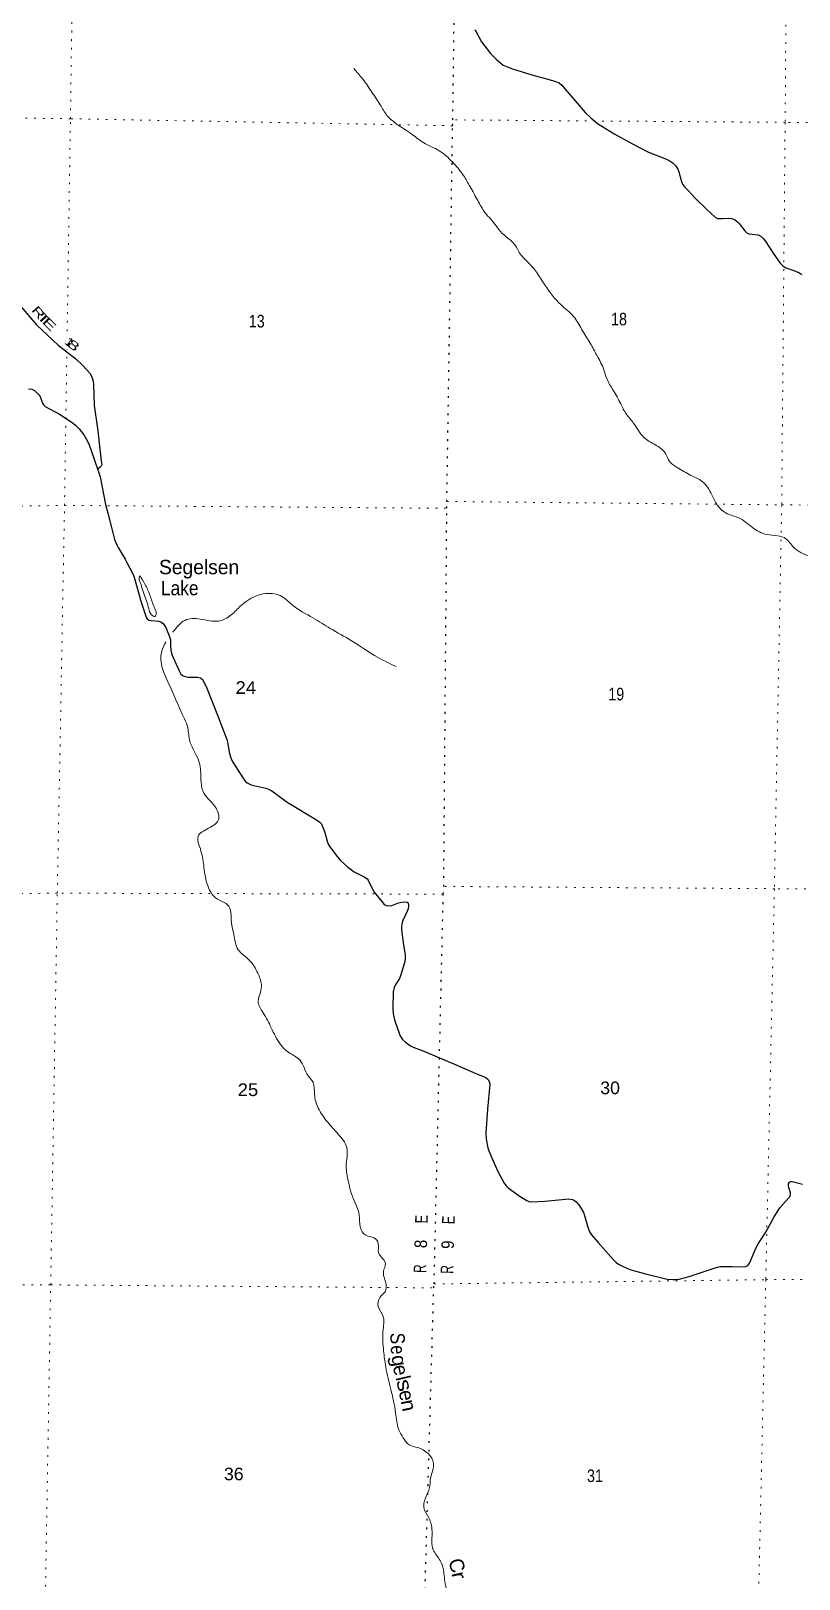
# Model space of a CAD drawing. Header units: feet. Extents: x -1048576 to 137166, y -268550 to 2097152.
# Drawn here: x -178479 to -167798, y 295229 to 316739 of the extents above; entities that cross this region are included whole.
import ezdxf
from ezdxf.enums import TextEntityAlignment as Align

# ---------------------------------------------------------------- set-up
doc = ezdxf.new("R2010")
doc.units = ezdxf.units.FT
doc.header["$LTSCALE"] = 80
doc.linetypes.add('DOTTED', pattern=[1.5, 0.3, -1.2])
for name, color, linetype, lineweight in [('29', 7, 'Continuous', 25), ('39', 7, 'Continuous', 13), ('6', 7, 'DOTTED', 25), ('7', 7, 'DOTTED', 13)]:
    doc.layers.add(name, color=color, linetype=linetype, lineweight=lineweight)
doc.layers.add('30', color=7, linetype='Continuous')
doc.layers.add('41', color=7, linetype='Continuous')

msp = doc.modelspace()

# ---------------------------------------------------------------- linework, layer by layer
at = {"layer": '29'}
for points in [[(-172307.98, 316755.13), (-172286.64, 316725.78), (-172214.14, 316587.7), (-172087.9, 316425.75), (-172011.91, 316346.31), (-171911.11, 316265.26), (-171843.91, 316233.64), (-171784.94, 316212.03), (-171515.91, 316130.28), (-171290.9, 316069.54), (-171213.43, 316047.86), (-171134.37, 316018.16), (-171094.85, 315986.59), (-171053.1, 315935.83), (-170906.83, 315765.42), (-170770.45, 315605.3), (-170695.61, 315530.03), (-170601.64, 315452.65), (-170362.09, 315304.77), (-170122.19, 315175.06), (-169890.19, 315055.6), (-169663.65, 314968.57), (-169604.63, 314939.09), (-169549.8, 314901.81), (-169515.69, 314869.92), (-169484.07, 314816.55), (-169469.2, 314783.13), (-169436.63, 314660.41), (-169417.85, 314610.43), (-169389.2, 314571.47), (-169338.71, 314522.08), (-169243.76, 314415.25), (-169087.02, 314264.85), (-168965.98, 314149.47), (-168934.62, 314134.69), (-168889.16, 314132.71), (-168861.29, 314133.39), (-168774.52, 314138.64), (-168736.13, 314133.1), (-168695.47, 314116.9), (-168655.94, 314087.25), (-168630.42, 314062.44), (-168551.19, 313960.76), (-168519.77, 313931.08), (-168493.87, 313921.23), (-168368.85, 313904.05), (-168331.8, 313885.66), (-168296.23, 313856.01), (-168267.4, 313821.35), (-168147.58, 313639.3), (-168061.03, 313512.11), (-168021.44, 313471.28), (-167981.98, 313448.87), (-167885.17, 313416.23), (-167802.11, 313383.65), (-167759.09, 313355.31)], [(-178674.04, 312974.97), (-178399.25, 312656.7), (-178101.58, 312374.38), (-177854.76, 312181.91), (-177757.41, 312090.23), (-177660.57, 311982.32), (-177634.87, 311943.98), (-177615.81, 311890.57), (-177607.2, 311831.32), (-177598.1, 311534.62), (-177550, 311184.16), (-177522.41, 310927.04), (-177501.11, 310767.02), (-177492.05, 310710.27), (-177500.45, 310692.88), (-177514.88, 310676.35), (-177550.42, 310648.14)], [(-178514.37, 311764.11), (-178468.13, 311760.83), (-178447.18, 311754.23), (-178429.39, 311742.37), (-178395.79, 311710.75), (-178368.59, 311684.23), (-178352.31, 311661.33), (-178318.71, 311566.47), (-178298.56, 311539.47), (-178279.18, 311522.98), (-178080.8, 311414.21), (-177917.48, 311309.53), (-177857.46, 311262.59), (-177808.78, 311210.7), (-177745.53, 311125.72), (-177705.64, 311063.78), (-177674.38, 311001.2), (-177597.3, 310789.72), (-177534.45, 310599.92), (-177518.23, 310542.67), (-177441.56, 310159.74), (-177411.5, 310038.68), (-177358.14, 309841.03), (-177314.65, 309675.01), (-177286.28, 309599.18), (-177267.23, 309560.37), (-177170.79, 309401.05), (-177145.73, 309353.24)], [(-177145.73, 309353.24), (-177063.66, 309196.71), (-177044.19, 309148.16), (-176945.53, 308802.84), (-176878.66, 308595.5), (-176862.06, 308570.17), (-176841.09, 308552.37), (-176806.72, 308546.46), (-176702.06, 308537.68), (-176674.29, 308526.69), (-176634.77, 308499.02), (-176601.17, 308449.61), (-176555.7, 308334.98), (-176542.95, 308296.31), (-176535.94, 308263.83), (-176538.74, 308195.21), (-176531.99, 308137.33), (-176518.72, 308075.62), (-176419.33, 307846.8), (-176392.5, 307802.53), (-176363.99, 307779.6), (-176318.53, 307765.76), (-176288.25, 307762.21), (-176253.31, 307757.86), (-176162.39, 307757.86), (-176122.94, 307749.06), (-176095.19, 307728.21), (-176040.36, 307628.31), (-175876.39, 307211.06), (-175755.25, 306894.16), (-175747.61, 306857.1), (-175715.72, 306698.49), (-175699.09, 306640), (-175680.15, 306593.74), (-175514.96, 306331.49), (-175494.36, 306309.13), (-175472.62, 306293.32), (-175415.3, 306265.65), (-175379.09, 306254.22), (-175211.73, 306216.24), (-175164.07, 306199.73), (-175128.72, 306180.67), (-174914.94, 306023.38), (-174508.11, 305777.47), (-174459.74, 305744.21), (-174444.86, 305728.05), (-174433, 305708.29), (-174411.26, 305652.95), (-174393.71, 305601.55), (-174359.87, 305479.02), (-174340.31, 305430.83), (-174320.35, 305397.99), (-174223.5, 305271.5), (-174178.04, 305218.13), (-174073.3, 305121.29), (-174027.65, 305085.6), (-173992.26, 305062), (-173836.12, 304978.99), (-173803.86, 304958.21), (-173790.66, 304941.44), (-173725.87, 304807.24), (-173705.68, 304773.44), (-173601.72, 304641.28), (-173567.33, 304603.46), (-173539.66, 304585.68), (-173495.83, 304580.73), (-173458.62, 304585.68), (-173365.85, 304622.78), (-173322.25, 304633.11), (-173282.81, 304637.41), (-173247.14, 304635.09), (-173232.61, 304622.34), (-173227.38, 304585.68), (-173235.29, 304542.2), (-173242.61, 304517.45), (-173307.76, 304377.21), (-173318.3, 304350.48), (-173324.23, 304295.14), (-173324.22, 304250.22), (-173301.2, 304074), (-173276.79, 303897.87), (-173277.19, 303841.19), (-173286.67, 303789.17), (-173341.99, 303610.02), (-173355.85, 303571.75), (-173415.14, 303480.83), (-173429.79, 303445.95)], [(-173429.79, 303445.95), (-173440.83, 303389.92), (-173444.79, 303156.7), (-173440.4, 303086.48), (-173425.02, 302996.61), (-173354.8, 302799.99), (-173340.03, 302767.34), (-173312.36, 302725.84), (-173270.86, 302688.29), (-173202.28, 302639.57), (-173162.15, 302617.14), (-173016.54, 302563.43)], [(-173016.54, 302563.43), (-172981.83, 302550.63), (-172559.17, 302369.06), (-172294.49, 302251.49), (-172187.77, 302211.96), (-172148.51, 302193.76), (-172124.52, 302172.44), (-172102.78, 302132.91), (-172097.7, 302101.9), (-172130.22, 301758.99), (-172152.47, 301426.01), (-172150.21, 301350.24), (-172140.33, 301288.97), (-172123.95, 301219.38), (-172112.66, 301178.29), (-172071.15, 301081.44), (-171986.61, 300891.53), (-171899.2, 300731.61), (-171871.16, 300691.37), (-171841.89, 300664.41), (-171678.05, 300542.32), (-171584.95, 300486.54), (-171554.15, 300473.36), (-171515.77, 300468.75), (-171334.01, 300477.37), (-171044.75, 300508.4), (-170997.95, 300510.26), (-170950, 300500.59), (-170920.87, 300486.54), (-170895.17, 300464.8), (-170862.5, 300428.25), (-170826, 300377.84), (-170795.8, 300321.95), (-170784.49, 300292.85), (-170731.13, 300103.11), (-170713.9, 300053.72), (-170685.67, 300012.19), (-170593.45, 299906.01), (-170383.27, 299670.27), (-170340.15, 299626.53), (-170310.14, 299605.04), (-170262.71, 299581.33), (-170191.56, 299549.7), (-170150.08, 299532.09), (-169932.64, 299468.67), (-169688.01, 299408.38), (-169630.25, 299395.54), (-169555.14, 299389.61), (-169506.67, 299388.87), (-169466.2, 299395.54), (-169328.18, 299434.07), (-168964.19, 299553.65), (-168917.95, 299565.91), (-168889.08, 299571.44), (-168728.06, 299572.51), (-168570.88, 299567.49), (-168538.31, 299571.02), (-168511.58, 299587.25), (-168495.77, 299605.04), (-168481.94, 299626.78), (-168394.14, 299837.1), (-168365.33, 299887.67), (-168259.03, 300048.79), (-168144.12, 300260.85), (-168067.11, 300386.72), (-167947.65, 300515.86), (-167924.58, 300541.88), (-167916.35, 300571.86), (-167918.65, 300595.24), (-167940.77, 300671.32), (-167946.32, 300694.06), (-167943.88, 300721.89), (-167932.49, 300743.47), (-167915.04, 300753.69), (-167894.93, 300753.36), (-167752.63, 300717.78)]]:
    msp.add_lwpolyline(points, dxfattribs=at)
at = {"layer": '39'}
for points in [[(-139726.18, 284721.75), (-139786.61, 284683.23), (-139865.18, 284636.58), (-139935.68, 284589.96), (-139981.99, 284555.51), (-140024.23, 284506.92), (-140030.24, 284490.75), (-140030.24, 284490.75), (-140086.75, 284492.64)], [(-173990.99, 316218.67), (-173863.39, 316068.13), (-173738.47, 315889.36), (-173621.63, 315710.79), (-173528.23, 315565.1), (-173385.87, 315440.47), (-173177.29, 315300.11), (-173016.58, 315183.12), (-172803.19, 315074.97), (-172619.19, 314919.04), (-172475.93, 314747.91), (-172384.69, 314596.22), (-172278.22, 314405.77), (-172179.34, 314235.71), (-172028.26, 314054.29), (-171951.94, 313953.47), (-171727.03, 313735.94), (-171688.42, 313662.28), (-171570.52, 313528.13), (-171450.74, 313387.88), (-171335.78, 313215.41), (-171108.37, 312933.17), (-170932.6, 312771.37), (-170821.76, 312594.96), (-170703.28, 312400.18), (-170610.41, 312232.29), (-170512.25, 312031.94), (-170472.74, 311911.79), (-170383.8, 311748.02), (-170277.38, 311555.56), (-170201.94, 311418.38), (-170103.97, 311294.81), (-169955.43, 311091.24), (-169798.42, 310988.48), (-169655.92, 310869.9), (-169594.12, 310753.26), (-169493.07, 310674.07), (-169301.96, 310562.41), (-169144.47, 310479.84), (-169011.68, 310292.81), (-168930.38, 310147.41), (-168797.92, 310031.1), (-168643.79, 309976.9), (-168445.24, 309838.8), (-168245.73, 309741.08), (-168098.75, 309725.44), (-167980.7, 309682.21), (-167874.51, 309564.5), (-167767.31, 309489.2), (-167515.78, 309372.06), (-167422.56, 309303.15), (-167258.31, 309081.01), (-167105.01, 308907.63), (-166969.33, 308841.75), (-166866.55, 308750.39), (-166692.84, 308586.62), (-166543.8, 308488.09), (-166395.01, 308379.47), (-166248.19, 308272.91), (-166185.61, 308188.58), (-166135.88, 307989.39), (-166118.69, 307863.71), (-166105.4, 307744.19), (-166076.13, 307533.36), (-166028.73, 307404.94), (-165842.14, 307273.19), (-165658.62, 307181.92), (-165448.64, 307100.12), (-165228.46, 307022.11), (-165021.03, 306918.15), (-164844.04, 306806.83), (-164668.3, 306727.86), (-164559.96, 306531.31), (-164448.25, 306391.25), (-164295.81, 306266.37), (-164142.46, 306179.87), (-163955.62, 306143.07), (-163753.55, 306067.52), (-163632.04, 305999.95), (-163437.23, 305958.92), (-163218.3, 305913.27), (-162980.35, 305903.54), (-162686.06, 305886.39), (-162440.38, 305862.33), (-162363.82, 305856.45), (-162169.92, 305777.06), (-161995.85, 305797.14), (-161820.68, 305778.8), (-161689.65, 305771.62), (-161582.62, 305857.96), (-161444.53, 305893.04)], [(-176961.38, 309169.65), (-176893.31, 309051.01), (-176824.26, 308899.85), (-176765.63, 308734.79), (-176737.49, 308645.22), (-176754.6, 308605.22), (-176800.56, 308624.51), (-176833.41, 308685.9), (-176863.13, 308793.7), (-176899.05, 308895.58), (-176934.82, 309003.52), (-176963.05, 309089.05), (-176976.11, 309133.81), (-176965.4, 309159.82), (-176961.38, 309169.65)], [(-173398.39, 307906.64), (-173657.7, 308036.09), (-174019.59, 308264.98), (-174316.22, 308437.75), (-174556.94, 308584.94), (-174837.43, 308757.33), (-174989.92, 308880.19), (-175210.96, 308921.84), (-175355.15, 308884.89), (-175576.69, 308736.64), (-175712.93, 308610.59), (-175868.03, 308539.55), (-176123.7, 308567.9), (-176340.14, 308548.83), (-176486.79, 308408.89), (-176506.5, 308384.89)], [(-176601.35, 308252.73), (-176609.97, 308238.08), (-176670.79, 308057.7), (-176631.96, 307824.43), (-176514.99, 307567.05), (-176398.3, 307297.57), (-176299.09, 307056.78), (-176269.24, 306870.19), (-176198.31, 306712.92), (-176139.1, 306572.09), (-176114.34, 306341.17), (-176089.96, 306178.96), (-175917.6, 305958.64), (-175866.99, 305795.8), (-176007.5, 305659.75), (-176155.5, 305548.13), (-176123.34, 305373.61), (-176076.34, 305144.18), (-176031.79, 304896.62), (-175885.7, 304674.92), (-175744.21, 304598.79), (-175689.58, 304351), (-175657.17, 304186.57), (-175595.72, 303970.93), (-175443.66, 303829.9), (-175324.9, 303647.24), (-175274.2, 303488.44), (-175286.84, 303381.66), (-175320.09, 303257.19), (-175251.23, 303097.95), (-175137.13, 302889.13), (-175009.44, 302657.77), (-174893.02, 302545.88), (-174742.12, 302441.25), (-174624.22, 302222.24), (-174555.83, 302127.66), (-174535.54, 301963.52), (-174483.59, 301772.36), (-174354.98, 301579.36), (-174205.62, 301410.12), (-174086.95, 301223.42), (-174095.24, 300960.96), (-174065.82, 300756.19), (-174012.05, 300556.91), (-173913.56, 300285.83), (-173901.24, 300125.93), (-173821.37, 300004.81), (-173711.19, 299969.85), (-173648.57, 299887.53), (-173645.51, 299762.19), (-173550.23, 299610.4), (-173576.99, 299503.96), (-173544.49, 299343.57), (-173553.49, 299220.54), (-173628.04, 299141.5), (-173649.19, 299016.75), (-173585.66, 298887.94), (-173584.92, 298665.67), (-173575.1, 298400.76), (-173546.11, 298177.83), (-173472.95, 297860.89), (-173408, 297538.09), (-173363.16, 297302.65), (-173301.26, 297190.04), (-173210.83, 297088.88), (-173100.6, 297055.93), (-172881.79, 296836.53), (-172920.96, 296633.41), (-172940.71, 296482.35), (-172998.56, 296342.3), (-173015.58, 296221.48), (-172952.14, 296088.64), (-172903.5, 295927.86), (-172903.67, 295752.09), (-172884.27, 295634.44), (-172788.85, 295488.71), (-172741.51, 295358.27)], [(-172741.51, 295358.27), (-172712.37, 295141.39), (-172677.43, 294914.26), (-172780.01, 294676.29), (-172949, 294530.82), (-173090.7, 294514.01), (-173240.86, 294396.38), (-173288.18, 294274.27), (-173253.57, 294117.87), (-173203.35, 293938.87), (-173136.37, 293700.88), (-173159.35, 293499.38), (-173268.55, 293322.18), (-173312.76, 293161.61), (-173341.11, 292988.53), (-173329.27, 292808.43), (-173400.85, 292684.88), (-173570.99, 292575.81), (-173729.22, 292458.37), (-173742.83, 292311.2), (-173726.49, 291981.48), (-173693.27, 291851.38), (-173624.22, 291700.22), (-173564.1, 291512.9), (-173520.74, 291384.58), (-173381.03, 291233.74), (-173290.33, 290974.98), (-173277.44, 290669.59), (-173368.73, 290397), (-173500.27, 290214.27), (-173688.56, 290105.63), (-173875.47, 289970.69), (-174102.96, 289911.49), (-174303.74, 289871.84), (-174405.42, 289839.93), (-174555.68, 289718.26), (-174818.15, 289546.75), (-175039.21, 289418.69), (-175168.76, 289318.75), (-175288.28, 289216.55), (-175345.06, 289120.93), (-175356.66, 288888.86), (-175356.63, 288721.16), (-175427.45, 288545.06), (-175421.57, 288284.29), (-175353.1, 288108.89), (-175220.02, 287933.97), (-175171.24, 287779.25), (-175143.06, 287606.84), (-175166.89, 287538.72), (-175215.31, 287539.88), (-175265.41, 287555.22), (-175267.09, 287555.76)]]:
    msp.add_spline(points, degree=3, dxfattribs=at)
at = {"layer": '6'}
msp.add_lwpolyline([(-173033.13, 293882.26), (-172878.01, 299275.08), (-172872.67, 299329.51), (-172745.26, 304745.21), (-172738.67, 304852.14), (-172695.86, 310106.22), (-172695.61, 310201.17), (-172615.25, 315422.02), (-172613.32, 315502.8), (-172542.98, 320810.77), (-172523.16, 322114.43)], dxfattribs=at)
at = {"layer": '7'}
for points in [[(-177974.67, 312568.27), (-177929.65, 315518.93), (-177851.43, 320903.49), (-177832.96, 322156.2)], [(-167918.93, 322079.25), (-167955.58, 320783.8), (-167991.77, 315468.94), (-168040.06, 310154.38), (-168141.28, 304820.89), (-168261.01, 299388.83), (-168383.75, 293999.28)], [(-172615.25, 315422.02), (-177929.65, 315518.93), (-183236.47, 315595.45), (-183872.94, 315624.3)], [(-153228.24, 315354.69), (-157216.74, 315396.9), (-162639.46, 315437.81), (-167991.77, 315468.94), (-172613.32, 315502.8)], [(-178296.34, 293925.41), (-178203.85, 299315.69), (-178112.13, 304758.52), (-178011.62, 310146.58), (-177978.54, 312314.37)], [(-172695.61, 310201.17), (-168040.06, 310154.38), (-162682.04, 310108.97), (-162357.56, 310106.64)], [(-183918.83, 310064.34), (-183294.1, 310058.87), (-178011.62, 310146.58), (-172695.86, 310106.22)], [(-157795.91, 304699.49), (-162785.13, 304781.57), (-168141.28, 304820.89), (-172738.67, 304852.14)], [(-172745.26, 304745.21), (-178112.13, 304758.52), (-183339.03, 304715.94), (-183962.74, 304742.81)], [(-172872.67, 299329.51), (-168261.01, 299388.83), (-162896.83, 299432.16), (-157951, 299390.33)], [(-184007.04, 299376.98), (-183392.42, 299357.05), (-178203.85, 299315.69), (-172878.01, 299275.08)]]:
    msp.add_lwpolyline(points, dxfattribs=at)

# ---------------------------------------------------------------- texts
at = {"layer": '30'}
for s, rotation, width, p in [('R', 310.807, 1.55, (-178419.94, 312787.77)), ('T', 312.99, 1.95, (-178345.28, 312702.89)), ('E', 315.416, 1.8, (-178263.44, 312621.99)), ('8', 322.053, 1.8, (-177924.63, 312325.16))]:
    msp.add_text(s, height=120, rotation=rotation, dxfattribs=dict(at, width=width)).set_placement(p, align=Align.CENTER)
msp.add_text('1', height=120, rotation=322.053, dxfattribs=at).set_placement((-177982.76, 312370.49), align=Align.CENTER)
at = {"layer": '41'}
msp.add_text('Segelsen', height=200, dxfattribs=at).set_placement((-176698.4, 309190.32))
at = {"layer": '41', "width": 0.9}
msp.add_text('Lake', height=200, dxfattribs=at).set_placement((-176670.34, 308897.71))
at = {"layer": '41'}
for s, rotation, width, p in [('S', 271.697, 0.9, (-173480.2, 298569.87)), ('e', 275.364, 0.85, (-173473.98, 298405.43)), ('g', 279.453, 1.05, (-173455.8, 298248.9)), ('s', 282.966, 1.25, (-173379.67, 297901.43)), ('n', 281.325, 1.1, (-173323.25, 297624.16)), ('r', 282.505, 1.15, (-172621.95, 295259.57))]:
    msp.add_text(s, height=200, rotation=rotation, dxfattribs=dict(at, width=width)).set_placement(p, align=Align.CENTER)
for s, rotation, p in [('e', 280.92, (-173432.19, 298114.03)), ('l', 282.966, (-173401.44, 297998.84)), ('e', 281.428, (-173351.05, 297762.54)), ('C', 286.157, (-172650.83, 295390.37))]:
    msp.add_text(s, height=200, rotation=rotation, dxfattribs=at).set_placement(p, align=Align.CENTER)
at = {"layer": '6'}
for s, width, p in [('E', 0.75, (-172961.22, 300226.62)), ('E', 0.75, (-172586.4, 300215.25)), ('8', 0.9, (-172971.1, 299883.03)), ('9', 0.9, (-172596.28, 299871.66)), ('R', 0.7, (-172980.98, 299539.45)), ('R', 0.7, (-172606.16, 299528.07))]:
    msp.add_text(s, height=175, rotation=88.352, dxfattribs=dict(at, width=width)).set_placement(p, align=Align.CENTER)
at = {"layer": '7'}
for s, width, p in [('13', 0.85, (-175449.61, 312618.86)), ('18', 0.85, (-170412.76, 312647.8)), ('24', 1.1, (-175634.39, 307528.14)), ('19', 0.85, (-170450.95, 307437.09)), ('25', 1.1, (-175604.34, 301939.86)), ('30', 1.05, (-170562.53, 301966.36)), ('36', 1.05, (-175794.76, 296601.43)), ('31', 0.85, (-170747.06, 296576.38))]:
    msp.add_text(s, height=175, dxfattribs=dict(at, width=width)).set_placement(p)

doc.saveas('drawing.dxf')
